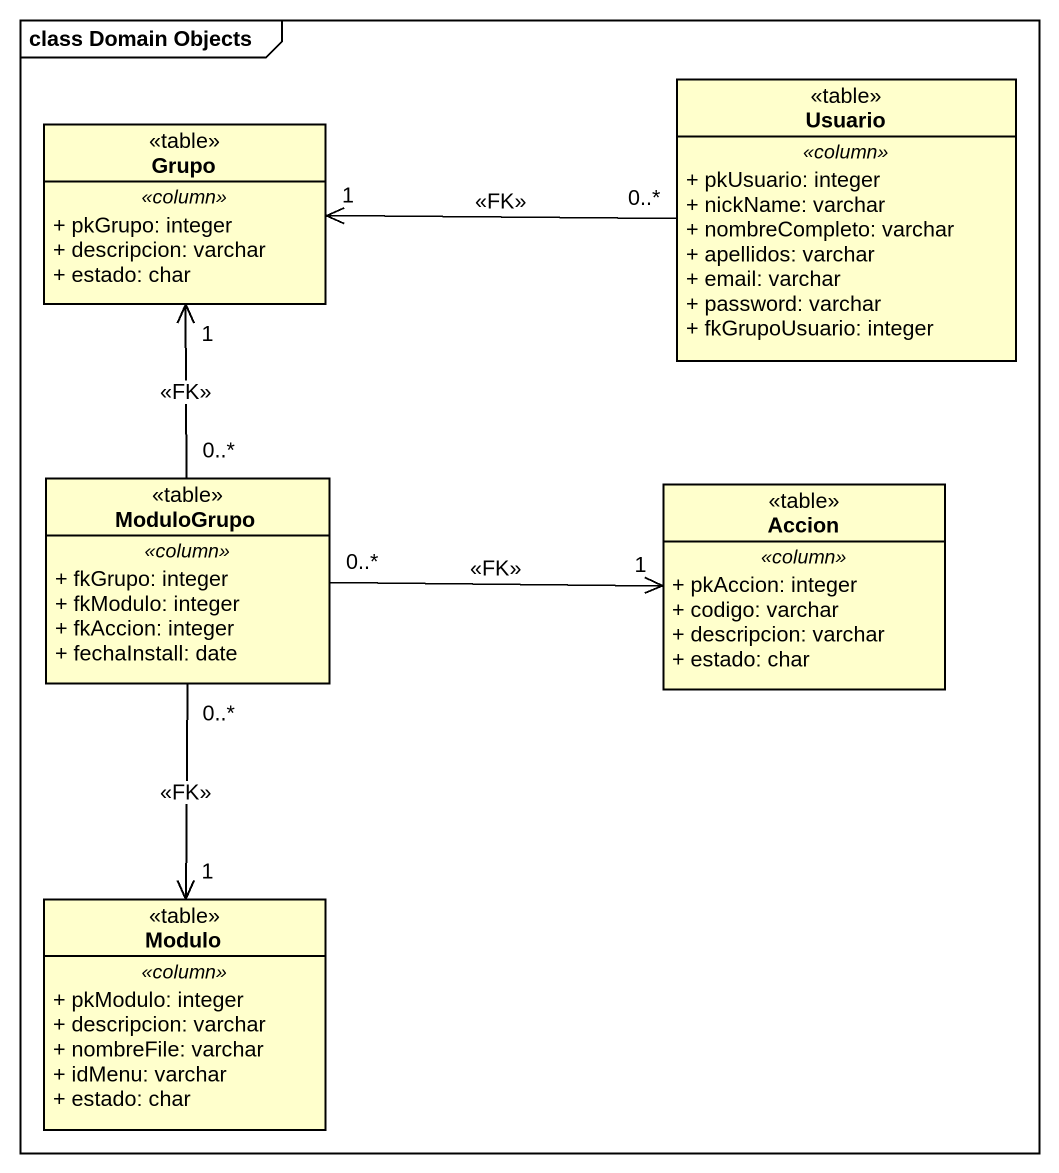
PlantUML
@startuml
mainframe class Domain Objects
hide circle
hide empty members
skinparam classAttributeIconSize 0
class Usuario <<table>> {
  .. <<column>> ..
  + pkUsuario: integer
  + nickName: varchar
  + nombreCompleto: varchar
  + apellidos: varchar
  + email: varchar
  + password: varchar
  + fkGrupoUsuario: integer
}
class Grupo <<table>> {
  .. <<column>> ..
  + pkGrupo: integer
  + descripcion: varchar
  + estado: char
}
class ModuloGrupo <<table>> {
  .. <<column>> ..
  + fkGrupo: integer
  + fkModulo: integer
  + fkAccion: integer
  + fechaInstall: date
}
class Accion <<table>> {
  .. <<column>> ..
  + pkAccion: integer
  + codigo: varchar
  + descripcion: varchar
  + estado: char
}
class Modulo <<table>> {
  .. <<column>> ..
  + pkModulo: integer
  + descripcion: varchar
  + nombreFile: varchar
  + idMenu: varchar
  + estado: char
}
Usuario "0..*" -left-> "1" Grupo : <<FK>>
ModuloGrupo "0..*" -up-> "1" Grupo : <<FK>>
ModuloGrupo "0..*" -right-> "1" Accion : <<FK>>
ModuloGrupo "0..*" --> "1" Modulo : <<FK>>
@enduml
